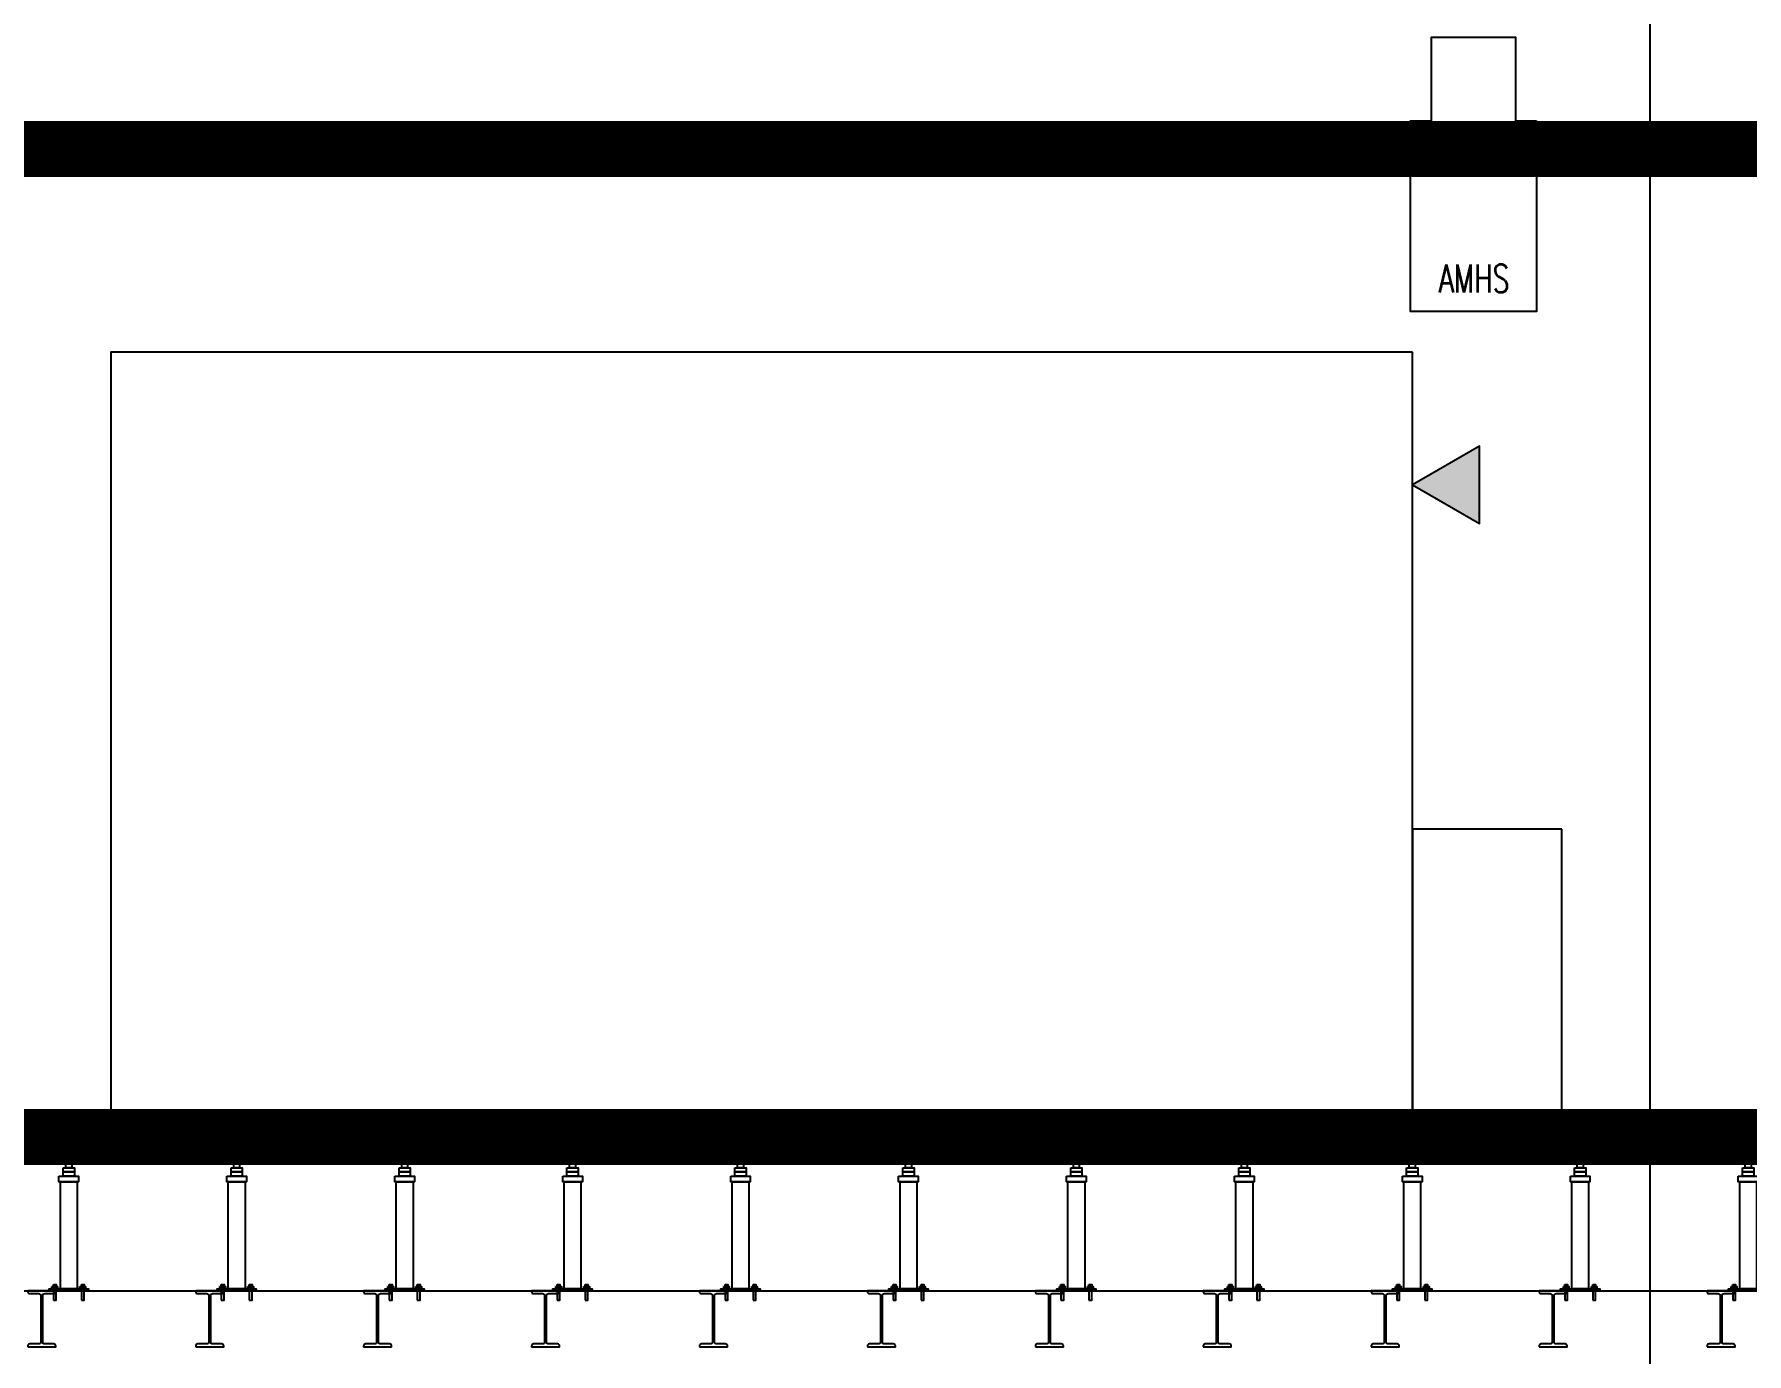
# Model space of a CAD drawing. Extents: x -18489 to 195597, y -1599 to 112111.
# Drawn here: x 13308 to 13920, y 26588 to 27060 of the extents above; entities that cross this region are included whole.
import ezdxf
from ezdxf.enums import TextEntityAlignment as Align
from ezdxf.xclip import XClip

# ---------------------------------------------------------------- set-up
doc = ezdxf.new("R2010")
doc.units = 0
doc.header["$LTSCALE"] = 100
doc.header["$XCLIPFRAME"] = 2
doc.linetypes.add('188K-SM-07-F10-MECH-CR PIPE-Y2257103$0$X-S-FAB_SL ALL$0$HIDDEN', pattern=[0.4, 0.3, -0.1])
for name, color, linetype in [('188K-SM-07-F10-MECH-CR PIPE-Y2257103$0$0-BG', 6, 'Continuous'), ('188K-SM-07-F10-MECH-CR PIPE-Y2257103$0$0-CF-BABY 位', 2, 'Continuous'), ('188K-SM-07-F10-MECH-CR PIPE-Y2257103$0$AP2C-SM-08-FNN-340-A(N)-SMP$0$18P2-SM-08-FNN-320-A(9)-20190318-JEN$0$SM-08-FNN-300-A(9)-JEN$0$15P6-SM-08-FNN-320-A(10)-UIS-TCM$0$15P6-SM-08-FNN-320-A(10)-UIS-TCM$0$15P6-SM-08-FNN-320-A(10)-UIS-TCM$0$15P6-SM-08-FNN-320-A(10)-UIS-TCM$0$15P6-SM-08-FNN-320-A(10)-UIS-TCM$0$0-IE-SECTION', 1, 'Continuous'), ('188K-SM-07-F10-MECH-CR PIPE-Y2257103$0$Raised Floor', 1, 'Continuous'), ('188K-SM-07-F10-MECH-CR PIPE-Y2257103$0$X-S-FAB_SL ALL$0$ASP_3', 3, 'Continuous'), ('188K-SM-07-F10-MECH-CR PIPE-Y2257103$0$X-S-FAB_SL ALL$0$ASP_8', 8, 'Continuous'), ('188K-SM-07-F10-MECH-CR PIPE-Y2257103$0$X-S-FAB_SL ALL$0$WALL-RC', 1, 'Continuous')]:
    doc.layers.add(name, color=color, linetype=linetype)
doc.styles.add('188K-SM-07-F10-MECH-CR PIPE-Y2257103$0$AP2C-SM-08-FNN-340-A(N)-SMP$0$18P2-SM-08-FNN-320-A(9)-20190318-JEN$0$SM-08-FNN-300-A(9)-JEN$0$15P6-SM-08-FNN-320-A(10)-UIS-TCM$0$15P6-SM-08-FNN-320-A(10)-UIS-TCM$0$15P6-SM-08-FNN-320-A(10)-UIS-TCM$0$15P6-SM-08-FNN-320-A(10)-UIS-TCM$0$15P6-SM-08-FNN-320-A(10)-UIS-TCM$0$15P6-SM-08-FNN-320-A(10)-UIS-TCM$0$15P6-SM-08-FNN-320-A(10)-UIS-TCM$0$SM-08-FNN-160-0_TOOL(S)$0$ROMANS', font='romans__.ttf')

# ---------------------------------------------------------------- blocks, each defined once
blk = doc.blocks.new('188K-SM-07-F10-MECH-CR PIPE-Y2257103$0$TOOL123')
at = {"layer": '188K-SM-07-F10-MECH-CR PIPE-Y2257103$0$0-CF-BABY 位', "const_width": 20}
blk.add_lwpolyline([(7682.46, -83776.14), (14984.71, -83776.14), (14984.71, -84129.23), (7682.46, -84129.23)], close=True, dxfattribs=at)
blk = doc.blocks.new('188K-SM-07-F10-MECH-CR PIPE-Y2257103$0$X-S-FAB_SL ALL$0$steel_100x200')
at = {"color": 6}
blk.add_lwpolyline([(0, 0), (10, 0), (10, 0.3, 0.414214), (9.3, 1), (6.05, 1, -0.414214), (5.35, 1.7), (5.35, 18.3, -0.414214), (6.05, 19), (9.3, 19, 0.414214), (10, 19.7), (10, 20), (0, 20), (0, 19.7, 0.414214), (0.7, 19), (3.95, 19, -0.414214), (4.65, 18.3), (4.65, 1.7, -0.414214), (3.95, 1), (0.7, 1, 0.414214), (0, 0.3)], format="xyb", close=True, dxfattribs=at)
blk = doc.blocks.new('*U2075')
at = {"layer": '188K-SM-07-F10-MECH-CR PIPE-Y2257103$0$X-S-FAB_SL ALL$0$WALL-RC'}
blk.add_blockref('188K-SM-07-F10-MECH-CR PIPE-Y2257103$0$X-S-FAB_SL ALL$0$steel_100x200', (-5, -10), dxfattribs=at)
blk = doc.blocks.new('*U2076')
at = {"layer": '188K-SM-07-F10-MECH-CR PIPE-Y2257103$0$X-S-FAB_SL ALL$0$WALL-RC', "color": 0, "linetype": 'ByBlock', "lineweight": -2, "transparency": 16777216}
for p in [(11460, 0), (11520, 0), (11580, 0), (11640, 0), (11700, 0), (11760, 0), (11820, 0), (11880, 0), (11940, 0), (12000, 0), (12060, 0)]:
    blk.add_blockref('*U2075', p, dxfattribs=at)
blk = doc.blocks.new('188K-SM-07-F10-MECH-CR PIPE-Y2257103$0$X-S-FAB_SL ALL')
at = {"color": 6}
blk.add_line((-2628.521, -72723.977), (19076.479, -72723.977), dxfattribs=at)
at = {"layer": '188K-SM-07-F10-MECH-CR PIPE-Y2257103$0$X-S-FAB_SL ALL$0$ASP_3', "linetype": '188K-SM-07-F10-MECH-CR PIPE-Y2257103$0$X-S-FAB_SL ALL$0$HIDDEN'}
for p, q in [((-2628.521, -72668.977), (19076.479, -72668.977)), ((-2628.521, -72674.477), (19076.479, -72674.477))]:
    blk.add_line(p, q, dxfattribs=at)
at = {"layer": '188K-SM-07-F10-MECH-CR PIPE-Y2257103$0$X-S-FAB_SL ALL$0$ASP_8'}
blk.add_line((9411.479, -72848.977), (9411.479, -71981.477), dxfattribs=at)
at = {"layer": '188K-SM-07-F10-MECH-CR PIPE-Y2257103$0$X-S-FAB_SL ALL$0$WALL-RC'}
blk.add_blockref('*U2076', (-2623.171, -72733.977), dxfattribs=at)
blk = doc.blocks.new('188K-SM-07-F10-MECH-CR PIPE-Y2257103$0$A$Cf749f455')
at = {"layer": '188K-SM-07-F10-MECH-CR PIPE-Y2257103$0$Raised Floor'}
for points in [[(60, 45), (0, 45), (0, 40), (60, 40)], [(-4.5, 40), (4.5, 40), (4.5, 39.5), (-4.5, 39.5)], [(-4.5, 39), (4.5, 39), (4.5, 39.5), (-4.5, 39.5)], [(1.05, 39), (-1.05, 39), (-1.05, 34), (1.05, 34)], [(4.5, 37.5), (55.5, 37.5), (58, 40), (2, 40)], [(3.5, 31), (-3.5, 31), (-3.5, 29), (3.5, 29)], [(2, 34), (-2, 34), (-2, 32.5), (2, 32.5)], [(2, 32.5), (-2, 32.5), (-2, 31), (2, 31)], [(3, 29), (-3, 29), (-3, -9.3), (3, -9.3)], [(-7, -10), (7, -10), (7, -9.3), (-7, -9.3)], [(-4, -8.5), (-6, -8.5), (-6, -9.3), (-4, -9.3)], [(-4.5, -7.8), (-5.5, -7.8), (-5.5, -9.3), (-4.5, -9.3)], [(-4.5, -13.3), (-5.5, -13.3), (-5.5, -10), (-4.5, -10)], [(6, -8.5), (4, -8.5), (4, -9.3), (6, -9.3)], [(5.5, -7.8), (4.5, -7.8), (4.5, -9.3), (5.5, -9.3)], [(5.5, -13.3), (4.5, -13.3), (4.5, -10), (5.5, -10)]]:
    blk.add_lwpolyline(points, close=True, dxfattribs=at)
blk = doc.blocks.new('188K-SM-07-F10-MECH-CR PIPE-Y2257103$0$A$C31c50ed8')
at = {"layer": '188K-SM-07-F10-MECH-CR PIPE-Y2257103$0$AP2C-SM-08-FNN-340-A(N)-SMP$0$18P2-SM-08-FNN-320-A(9)-20190318-JEN$0$SM-08-FNN-300-A(9)-JEN$0$15P6-SM-08-FNN-320-A(10)-UIS-TCM$0$15P6-SM-08-FNN-320-A(10)-UIS-TCM$0$15P6-SM-08-FNN-320-A(10)-UIS-TCM$0$15P6-SM-08-FNN-320-A(10)-UIS-TCM$0$15P6-SM-08-FNN-320-A(10)-UIS-TCM$0$0-IE-SECTION', "linetype": 'Continuous'}
for color in [2, 256]:
    blk.add_hatch(color=color, dxfattribs=at).paths.add_polyline_path([(0, 0), (23.92, 13.81), (23.92, -13.81)])
at = {"layer": '188K-SM-07-F10-MECH-CR PIPE-Y2257103$0$AP2C-SM-08-FNN-340-A(N)-SMP$0$18P2-SM-08-FNN-320-A(9)-20190318-JEN$0$SM-08-FNN-300-A(9)-JEN$0$15P6-SM-08-FNN-320-A(10)-UIS-TCM$0$15P6-SM-08-FNN-320-A(10)-UIS-TCM$0$15P6-SM-08-FNN-320-A(10)-UIS-TCM$0$15P6-SM-08-FNN-320-A(10)-UIS-TCM$0$15P6-SM-08-FNN-320-A(10)-UIS-TCM$0$0-IE-SECTION', "color": 2}
blk.add_lwpolyline([(0, 0), (23.92, -13.81), (23.92, 13.81)], close=True, dxfattribs=at)
at = {"layer": '188K-SM-07-F10-MECH-CR PIPE-Y2257103$0$AP2C-SM-08-FNN-340-A(N)-SMP$0$18P2-SM-08-FNN-320-A(9)-20190318-JEN$0$SM-08-FNN-300-A(9)-JEN$0$15P6-SM-08-FNN-320-A(10)-UIS-TCM$0$15P6-SM-08-FNN-320-A(10)-UIS-TCM$0$15P6-SM-08-FNN-320-A(10)-UIS-TCM$0$15P6-SM-08-FNN-320-A(10)-UIS-TCM$0$15P6-SM-08-FNN-320-A(10)-UIS-TCM$0$0-IE-SECTION'}
blk.add_lwpolyline([(0, 0), (23.92, -13.81), (23.92, 13.81)], close=True, dxfattribs=at)
blk = doc.blocks.new('*U2053')
at = {"layer": '188K-SM-07-F10-MECH-CR PIPE-Y2257103$0$AP2C-SM-08-FNN-340-A(N)-SMP$0$18P2-SM-08-FNN-320-A(9)-20190318-JEN$0$SM-08-FNN-300-A(9)-JEN$0$15P6-SM-08-FNN-320-A(10)-UIS-TCM$0$15P6-SM-08-FNN-320-A(10)-UIS-TCM$0$15P6-SM-08-FNN-320-A(10)-UIS-TCM$0$15P6-SM-08-FNN-320-A(10)-UIS-TCM$0$15P6-SM-08-FNN-320-A(10)-UIS-TCM$0$0-IE-SECTION'}
for points in [[(22916.75, -72305.88), (22916.75, -72373.98), (22871.75, -72373.98), (22871.75, -72305.88), (22879.25, -72305.88), (22879.25, -72275.88), (22909.25, -72275.88), (22909.25, -72305.88)], [(22872.45, -72388.48), (22407.35, -72388.48), (22407.35, -72668.98), (22872.45, -72668.98)]]:
    blk.add_lwpolyline(points, close=True, dxfattribs=at)
at = {"layer": '188K-SM-07-F10-MECH-CR PIPE-Y2257103$0$AP2C-SM-08-FNN-340-A(N)-SMP$0$18P2-SM-08-FNN-320-A(9)-20190318-JEN$0$SM-08-FNN-300-A(9)-JEN$0$15P6-SM-08-FNN-320-A(10)-UIS-TCM$0$15P6-SM-08-FNN-320-A(10)-UIS-TCM$0$15P6-SM-08-FNN-320-A(10)-UIS-TCM$0$15P6-SM-08-FNN-320-A(10)-UIS-TCM$0$15P6-SM-08-FNN-320-A(10)-UIS-TCM$0$0-IE-SECTION', "color": 1}
blk.add_lwpolyline([(22925.82, -72558.98), (22872.45, -72558.98), (22872.45, -72668.98), (22925.82, -72668.98)], close=True, dxfattribs=at)
blk.add_blockref('188K-SM-07-F10-MECH-CR PIPE-Y2257103$0$A$C31c50ed8', (22872.45, -72435.97))
at = {"layer": '188K-SM-07-F10-MECH-CR PIPE-Y2257103$0$AP2C-SM-08-FNN-340-A(N)-SMP$0$18P2-SM-08-FNN-320-A(9)-20190318-JEN$0$SM-08-FNN-300-A(9)-JEN$0$15P6-SM-08-FNN-320-A(10)-UIS-TCM$0$15P6-SM-08-FNN-320-A(10)-UIS-TCM$0$15P6-SM-08-FNN-320-A(10)-UIS-TCM$0$15P6-SM-08-FNN-320-A(10)-UIS-TCM$0$15P6-SM-08-FNN-320-A(10)-UIS-TCM$0$0-IE-SECTION', "style": '188K-SM-07-F10-MECH-CR PIPE-Y2257103$0$AP2C-SM-08-FNN-340-A(N)-SMP$0$18P2-SM-08-FNN-320-A(9)-20190318-JEN$0$SM-08-FNN-300-A(9)-JEN$0$15P6-SM-08-FNN-320-A(10)-UIS-TCM$0$15P6-SM-08-FNN-320-A(10)-UIS-TCM$0$15P6-SM-08-FNN-320-A(10)-UIS-TCM$0$15P6-SM-08-FNN-320-A(10)-UIS-TCM$0$15P6-SM-08-FNN-320-A(10)-UIS-TCM$0$15P6-SM-08-FNN-320-A(10)-UIS-TCM$0$15P6-SM-08-FNN-320-A(10)-UIS-TCM$0$SM-08-FNN-160-0_TOOL(S)$0$ROMANS', "width": 0.7}
blk.add_text('AMHS', height=10, dxfattribs=at).set_placement((22894.4, -72367.17, 434.91), align=Align.CENTER)
blk = doc.blocks.new('188K-SM-07-F10-MECH-CR PIPE-Y2257103')
blk.add_blockref('188K-SM-07-F10-MECH-CR PIPE-Y2257103$0$TOOL123', (0, 110795.018))
ref = blk.add_blockref('188K-SM-07-F10-MECH-CR PIPE-Y2257103$0$X-S-FAB_SL ALL', (4473.521, 99334.763))
XClip(ref).set_block_clipping_path([(-7553.4648570136, -75341.9369645483), (24026.2025623869, -67725.7696244382)])
at = {"xscale": -1}
for p in [(13320, 26620.786), (13380, 26620.786), (13440, 26620.786), (13500, 26620.786), (13560, 26620.786), (13620, 26620.786), (13680, 26620.786), (13740, 26620.786), (13800, 26620.786), (13860, 26620.786), (13920, 26620.786)]:
    blk.add_blockref('188K-SM-07-F10-MECH-CR PIPE-Y2257103$0$A$Cf749f455', p, dxfattribs=at)
at = {"layer": '188K-SM-07-F10-MECH-CR PIPE-Y2257103$0$0-BG'}
blk.add_blockref('*U2053', (-9072.318, 99334.763), dxfattribs=at)

msp = doc.modelspace()

# ---------------------------------------------------------------- block references
msp.add_blockref('188K-SM-07-F10-MECH-CR PIPE-Y2257103', (0, 0))

doc.saveas('drawing.dxf')
